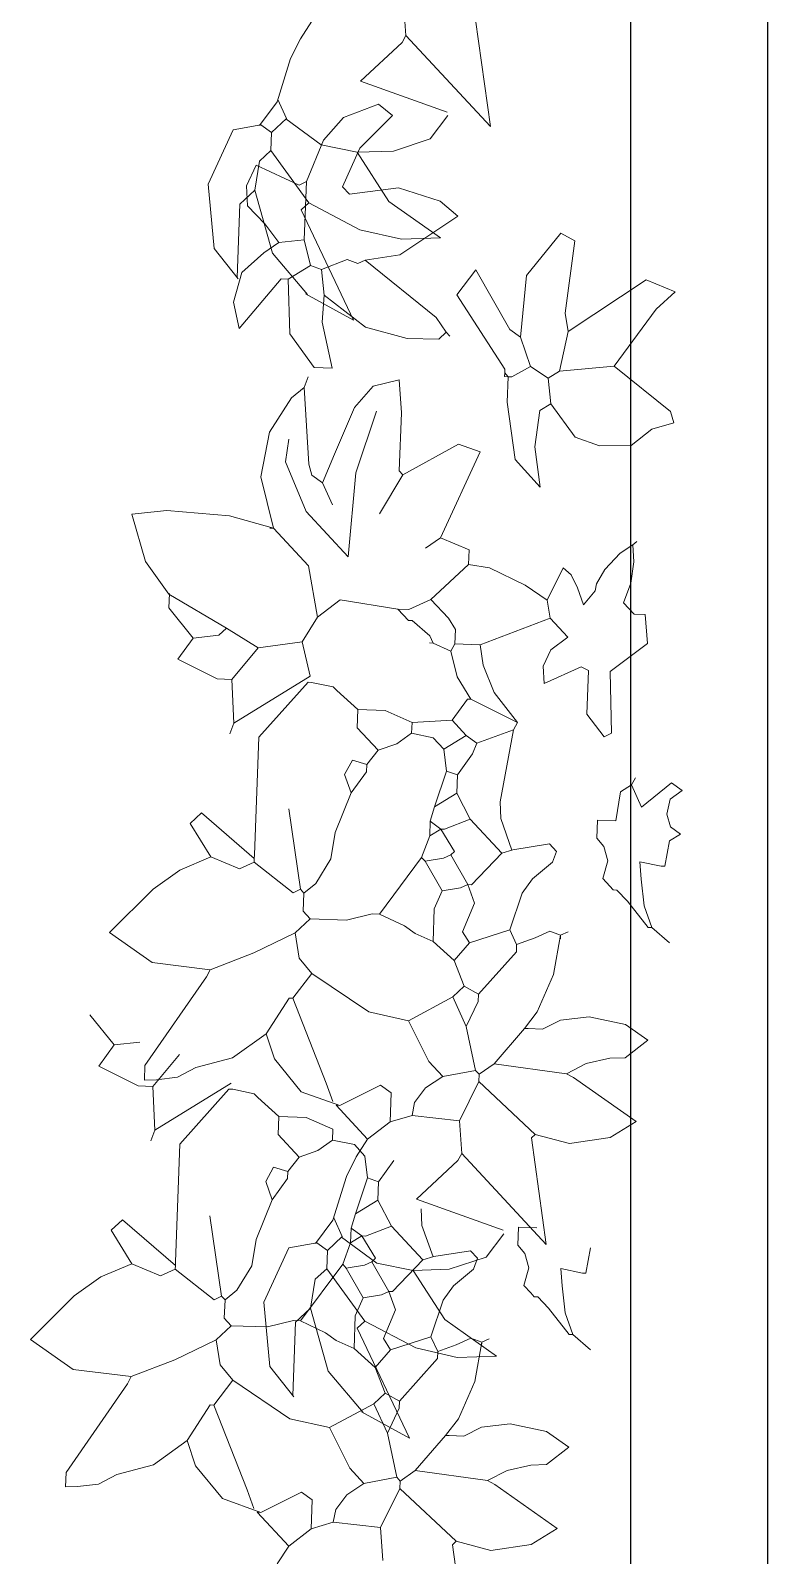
# Model space of a CAD drawing. Header units: millimetres. Extents: x 2667 to 2848, y -1 to 1765.
# Drawn here: x 2814.464 to 2815.001, y 1739.142 to 1740.254 of the extents above; entities that cross this region are included whole.
import ezdxf

# ---------------------------------------------------------------- set-up
doc = ezdxf.new("R2010")
doc.units = ezdxf.units.MM
doc.layers.add('PROIEZIONI', color=145, linetype='Continuous')
doc.layers.add('VERDE_giardino', color=74, linetype='Continuous', lineweight=9)

msp = doc.modelspace()

# ---------------------------------------------------------------- linework, layer by layer
at = {"layer": 'PROIEZIONI'}
for p, q in [((2814.9014, 1754.3571), (2814.9014, 1736.621)), ((2815.0014, 1754.3571), (2815.0014, 1736.621)), ((2814.9014, 1744.9036), (2814.9014, 1727.1674)), ((2815.0014, 1744.9036), (2815.0014, 1727.1674))]:
    msp.add_line(p, q, dxfattribs=at)
at = {"layer": 'VERDE_giardino'}
for p, q in [((2814.7357, 1740.2743), (2814.7375, 1740.2504)), ((2814.7992, 1740.1841), (2814.7883, 1740.2618)), ((2814.6689, 1740.2609), (2814.6605, 1740.2479)), ((2814.7347, 1740.2452), (2814.7375, 1740.2504)), ((2814.7375, 1740.2504), (2814.7992, 1740.1841)), ((2814.6605, 1740.2479), (2814.6534, 1740.2337)), ((2814.7044, 1740.2171), (2814.7347, 1740.2452)), ((2814.6534, 1740.2337), (2814.6436, 1740.2019)), ((2814.7676, 1740.1944), (2814.7044, 1740.2171)), ((2814.6436, 1740.2019), (2814.6307, 1740.1848)), ((2814.6441, 1740.2036), (2814.6504, 1740.1899)), ((2814.7174, 1740.2002), (2814.692, 1740.1906)), ((2814.7277, 1740.1919), (2814.7174, 1740.2002)), ((2814.6115, 1740.1815), (2814.6316, 1740.1853)), ((2814.6316, 1740.1853), (2814.6394, 1740.1797)), ((2814.6504, 1740.1899), (2814.6394, 1740.1797)), ((2814.6756, 1740.1705), (2814.6498, 1740.1895)), ((2814.692, 1740.1906), (2814.6773, 1740.1741)), ((2814.7039, 1740.1683), (2814.7277, 1740.1919)), ((2814.7553, 1740.1749), (2814.7681, 1740.1919)), ((2814.6115, 1740.1815), (2814.5931, 1740.1419)), ((2814.6389, 1740.1664), (2814.6394, 1740.1797)), ((2814.6773, 1740.1741), (2814.6649, 1740.1438)), ((2814.7285, 1740.1661), (2814.7553, 1740.1749)), ((2814.6307, 1740.1588), (2814.6389, 1740.1664)), ((2814.6389, 1740.1664), (2814.6667, 1740.1282)), ((2814.7019, 1740.1652), (2814.6756, 1740.1705)), ((2814.6913, 1740.1401), (2814.7039, 1740.1683)), ((2814.7019, 1740.1652), (2814.7285, 1740.1661)), ((2814.7251, 1740.1293), (2814.7019, 1740.1652)), ((2814.6282, 1740.1557), (2814.6212, 1740.1408)), ((2814.6272, 1740.1376), (2814.6307, 1740.1588)), ((2814.6282, 1740.1557), (2814.6595, 1740.1413)), ((2814.5931, 1740.1419), (2814.5975, 1740.0951)), ((2814.6212, 1740.1408), (2814.622, 1740.1262)), ((2814.6595, 1740.1413), (2814.6649, 1740.1438)), ((2814.6633, 1740.1014), (2814.6649, 1740.1438)), ((2814.6913, 1740.1401), (2814.6964, 1740.1346)), ((2814.7322, 1740.1392), (2814.6964, 1740.1346)), ((2814.7626, 1740.1296), (2814.7322, 1740.1392)), ((2814.6163, 1740.1274), (2814.6272, 1740.1376)), ((2814.6402, 1740.0916), (2814.6272, 1740.1376)), ((2814.6667, 1740.1282), (2814.6612, 1740.1231)), ((2814.6667, 1740.1282), (2814.704, 1740.1087)), ((2814.7628, 1740.1027), (2814.7251, 1740.1293)), ((2814.7754, 1740.1185), (2814.7626, 1740.1296)), ((2814.6143, 1740.0739), (2814.6163, 1740.1274)), ((2814.622, 1740.1262), (2814.6346, 1740.113)), ((2814.6612, 1740.1231), (2814.6993, 1740.0428)), ((2814.733, 1740.0904), (2814.7754, 1740.1185)), ((2814.6346, 1740.113), (2814.6447, 1740.0994)), ((2814.704, 1740.1087), (2814.7343, 1740.1018)), ((2814.8255, 1740.0754), (2814.8505, 1740.1063)), ((2814.8505, 1740.1063), (2814.8609, 1740.1006)), ((2814.5975, 1740.0951), (2814.6151, 1740.073)), ((2814.6447, 1740.0994), (2814.6338, 1740.0918)), ((2814.6447, 1740.0994), (2814.6633, 1740.1014)), ((2814.6633, 1740.1014), (2814.668, 1740.0826)), ((2814.7343, 1740.1018), (2814.7628, 1740.1027)), ((2814.8609, 1740.1006), (2814.8537, 1740.0478)), ((2814.6338, 1740.0918), (2814.6177, 1740.0776)), ((2814.6656, 1740.0615), (2814.6402, 1740.0916)), ((2814.6758, 1740.0797), (2814.6947, 1740.0869)), ((2814.6947, 1740.0869), (2814.7025, 1740.084)), ((2814.7025, 1740.084), (2814.7079, 1740.0865)), ((2814.7079, 1740.0865), (2814.733, 1740.0904)), ((2814.7079, 1740.0865), (2814.7595, 1740.0448)), ((2814.6177, 1740.0776), (2814.6118, 1740.0559)), ((2814.6159, 1740.0367), (2814.6464, 1740.0728)), ((2814.6464, 1740.0728), (2814.6517, 1740.0726)), ((2814.6517, 1740.0726), (2814.668, 1740.0826)), ((2814.6517, 1740.0726), (2814.6529, 1740.0327)), ((2814.668, 1740.0826), (2814.6758, 1740.0797)), ((2814.6758, 1740.0797), (2814.6778, 1740.061)), ((2814.7746, 1740.0613), (2814.7885, 1740.0794)), ((2814.7885, 1740.0794), (2814.8134, 1740.036)), ((2814.8212, 1740.0304), (2814.8255, 1740.0754)), ((2814.8558, 1740.0344), (2814.9129, 1740.0722)), ((2814.9129, 1740.0722), (2814.9339, 1740.0634)), ((2814.6643, 1740.062), (2814.6993, 1740.0428)), ((2814.6778, 1740.061), (2814.6763, 1740.0413)), ((2814.6778, 1740.061), (2814.7081, 1740.0377)), ((2814.7746, 1740.0613), (2814.8097, 1740.0069)), ((2814.9201, 1740.0507), (2814.9339, 1740.0634)), ((2814.6118, 1740.0559), (2814.6159, 1740.0367)), ((2814.8894, 1740.0093), (2814.9201, 1740.0507)), ((2814.6763, 1740.0413), (2814.6838, 1740.0077)), ((2814.7595, 1740.0448), (2814.767, 1740.0339)), ((2814.8537, 1740.0478), (2814.8558, 1740.0344)), ((2814.6529, 1740.0327), (2814.6706, 1740.0082)), ((2814.7081, 1740.0377), (2814.7385, 1740.0293)), ((2814.7385, 1740.0293), (2814.7615, 1740.0288)), ((2814.7615, 1740.0288), (2814.767, 1740.0339)), ((2814.767, 1740.0339), (2814.7696, 1740.0311)), ((2814.8134, 1740.036), (2814.8212, 1740.0304)), ((2814.8212, 1740.0304), (2814.8284, 1740.0089)), ((2814.8495, 1740.0055), (2814.8558, 1740.0344)), ((2814.6706, 1740.0082), (2814.6838, 1740.0077)), ((2814.8096, 1740.0043), (2814.8097, 1740.0069)), ((2814.8148, 1740.0014), (2814.8284, 1740.0089)), ((2814.8284, 1740.0089), (2814.8413, 1740.0005)), ((2814.8413, 1740.0005), (2814.8495, 1740.0055)), ((2814.8495, 1740.0055), (2814.8894, 1740.0093)), ((2814.8894, 1740.0093), (2814.9307, 1739.976)), ((2814.6633, 1739.9937), (2814.6662, 1740.0015)), ((2814.6999, 1739.9791), (2814.7137, 1739.9945)), ((2814.7325, 1739.9991), (2814.7137, 1739.9945)), ((2814.7343, 1739.9752), (2814.7325, 1739.9991)), ((2814.8095, 1740.0016), (2814.8096, 1740.0043)), ((2814.8095, 1740.0016), (2814.8122, 1740.0015)), ((2814.8096, 1740.0043), (2814.8122, 1740.0015)), ((2814.8122, 1740.0015), (2814.8115, 1739.983)), ((2814.8122, 1740.0015), (2814.8148, 1740.0014)), ((2814.8413, 1740.0005), (2814.8433, 1739.9818)), ((2814.6379, 1739.961), (2814.6541, 1739.986)), ((2814.6541, 1739.986), (2814.6633, 1739.9937)), ((2814.6633, 1739.9937), (2814.6666, 1739.9378)), ((2814.6854, 1739.9451), (2814.6999, 1739.9791)), ((2814.7161, 1739.9763), (2814.7009, 1739.9315)), ((2814.7327, 1739.9328), (2814.7343, 1739.9752)), ((2814.8172, 1739.941), (2814.8115, 1739.983)), ((2814.8315, 1739.9504), (2814.8352, 1739.9768)), ((2814.8352, 1739.9768), (2814.8433, 1739.9818)), ((2814.8433, 1739.9818), (2814.861, 1739.9573)), ((2814.9307, 1739.976), (2814.933, 1739.9679)), ((2814.6317, 1739.9285), (2814.6379, 1739.961)), ((2814.9018, 1739.9514), (2814.9169, 1739.9632)), ((2814.9169, 1739.9632), (2814.933, 1739.9679)), ((2814.6497, 1739.9393), (2814.652, 1739.956)), ((2814.7353, 1739.93), (2814.7759, 1739.9524)), ((2814.7916, 1739.9466), (2814.7759, 1739.9524)), ((2814.8315, 1739.9504), (2814.8356, 1739.9209)), ((2814.861, 1739.9573), (2814.8788, 1739.951)), ((2814.8788, 1739.951), (2814.9018, 1739.9514)), ((2814.6648, 1739.9031), (2814.6497, 1739.9393)), ((2814.6767, 1739.9242), (2814.6854, 1739.9451)), ((2814.7628, 1739.8839), (2814.7916, 1739.9466)), ((2814.8356, 1739.9209), (2814.8172, 1739.941)), ((2814.6317, 1739.9285), (2814.641, 1739.891)), ((2814.6666, 1739.9378), (2814.6689, 1739.9298)), ((2814.6689, 1739.9298), (2814.6767, 1739.9242)), ((2814.7009, 1739.9315), (2814.6953, 1739.8702)), ((2814.7353, 1739.93), (2814.7183, 1739.9015)), ((2814.7353, 1739.93), (2814.7327, 1739.9328)), ((2814.6767, 1739.9242), (2814.684, 1739.908)), ((2814.5374, 1739.9013), (2814.563, 1739.904)), ((2814.5476, 1739.8668), (2814.5374, 1739.9013)), ((2814.563, 1739.904), (2814.6088, 1739.8999)), ((2814.6088, 1739.8999), (2814.641, 1739.891)), ((2814.6953, 1739.8702), (2814.6648, 1739.9031)), ((2814.641, 1739.891), (2814.6383, 1739.8911)), ((2814.641, 1739.891), (2814.6665, 1739.8635)), ((2814.7628, 1739.8839), (2814.7519, 1739.8764)), ((2814.7628, 1739.8839), (2814.7837, 1739.8752)), ((2814.7837, 1739.8752), (2814.7833, 1739.8646)), ((2814.8938, 1739.8727), (2814.8827, 1739.8609)), ((2814.9032, 1739.8788), (2814.8938, 1739.8727)), ((2814.9032, 1739.8788), (2814.906, 1739.8814)), ((2814.9038, 1739.8665), (2814.9032, 1739.8788)), ((2814.5646, 1739.843), (2814.5476, 1739.8668)), ((2814.6665, 1739.8635), (2814.6731, 1739.8261)), ((2814.7558, 1739.8391), (2814.7833, 1739.8646)), ((2814.7984, 1739.862), (2814.7833, 1739.8646)), ((2814.8245, 1739.8494), (2814.7984, 1739.862)), ((2814.8407, 1739.8386), (2814.8522, 1739.8621)), ((2814.858, 1739.8569), (2814.8522, 1739.8621)), ((2814.8827, 1739.8609), (2814.8767, 1739.8504)), ((2814.9017, 1739.851), (2814.9038, 1739.8665)), ((2814.8628, 1739.8475), (2814.858, 1739.8569)), ((2814.8767, 1739.8504), (2814.8755, 1739.8453)), ((2814.8964, 1739.8366), (2814.9017, 1739.851)), ((2814.5645, 1739.8328), (2814.5649, 1739.8434)), ((2814.6065, 1739.818), (2814.5646, 1739.843)), ((2814.6731, 1739.8261), (2814.6895, 1739.8388)), ((2814.7317, 1739.832), (2814.6895, 1739.8388)), ((2814.7396, 1739.8317), (2814.7558, 1739.8391)), ((2814.7558, 1739.8391), (2814.7686, 1739.8253)), ((2814.8407, 1739.8386), (2814.8245, 1739.8494)), ((2814.8407, 1739.8386), (2814.8429, 1739.8253)), ((2814.8671, 1739.835), (2814.8628, 1739.8475)), ((2814.8755, 1739.8453), (2814.8671, 1739.835)), ((2814.5823, 1739.8109), (2814.5645, 1739.8328)), ((2814.7317, 1739.832), (2814.7394, 1739.8237)), ((2814.7317, 1739.832), (2814.7396, 1739.8317)), ((2814.9041, 1739.8284), (2814.8964, 1739.8366)), ((2814.912, 1739.8281), (2814.9041, 1739.8284)), ((2814.912, 1739.8281), (2814.9139, 1739.8068)), ((2814.601, 1739.8129), (2814.6065, 1739.818)), ((2814.6065, 1739.818), (2814.6298, 1739.8038)), ((2814.6731, 1739.8261), (2814.6618, 1739.808)), ((2814.7394, 1739.8237), (2814.742, 1739.8236)), ((2814.742, 1739.8236), (2814.7549, 1739.8126)), ((2814.7686, 1739.8253), (2814.7736, 1739.8172)), ((2814.7736, 1739.8172), (2814.7732, 1739.8066)), ((2814.7918, 1739.8059), (2814.8429, 1739.8253)), ((2814.8429, 1739.8253), (2814.8557, 1739.8115)), ((2814.5823, 1739.8109), (2814.5711, 1739.7954)), ((2814.5823, 1739.8109), (2814.601, 1739.8129)), ((2814.6298, 1739.8038), (2814.6618, 1739.808)), ((2814.6618, 1739.808), (2814.6677, 1739.7831)), ((2814.7547, 1739.8073), (2814.7573, 1739.8072)), ((2814.7549, 1739.8126), (2814.7573, 1739.8072)), ((2814.7573, 1739.8072), (2814.7704, 1739.8014)), ((2814.7704, 1739.8014), (2814.7732, 1739.8066)), ((2814.7732, 1739.8066), (2814.7918, 1739.8059)), ((2814.7938, 1739.791), (2814.7918, 1739.8059)), ((2814.8557, 1739.8115), (2814.8433, 1739.8024)), ((2814.9139, 1739.8068), (2814.8866, 1739.7865)), ((2814.5711, 1739.7954), (2814.5998, 1739.7811)), ((2814.6104, 1739.7807), (2814.6298, 1739.8038)), ((2814.7704, 1739.8014), (2814.775, 1739.7826)), ((2814.8433, 1739.8024), (2814.8377, 1739.7904)), ((2814.6119, 1739.7488), (2814.6677, 1739.7831)), ((2814.8018, 1739.7712), (2814.7938, 1739.791)), ((2814.8377, 1739.7904), (2814.8385, 1739.7777)), ((2814.8385, 1739.7777), (2814.8655, 1739.79)), ((2814.8655, 1739.79), (2814.8707, 1739.7871)), ((2814.8707, 1739.7871), (2814.8695, 1739.7553)), ((2814.8866, 1739.7865), (2814.8876, 1739.7414)), ((2814.5998, 1739.7811), (2814.6104, 1739.7807)), ((2814.6104, 1739.7807), (2814.6119, 1739.7488)), ((2814.6661, 1739.7786), (2814.6301, 1739.7385)), ((2814.6687, 1739.7785), (2814.6661, 1739.7786)), ((2814.6687, 1739.7785), (2814.6845, 1739.7753)), ((2814.6845, 1739.7753), (2814.6871, 1739.7726)), ((2814.6871, 1739.7726), (2814.7025, 1739.7587)), ((2814.775, 1739.7826), (2814.785, 1739.7663)), ((2814.7712, 1739.7509), (2814.7824, 1739.7664)), ((2814.7824, 1739.7664), (2814.785, 1739.7663)), ((2814.785, 1739.7663), (2814.8189, 1739.7492)), ((2814.8189, 1739.7492), (2814.8018, 1739.7712)), ((2814.7025, 1739.7587), (2814.702, 1739.7455)), ((2814.7025, 1739.7587), (2814.7224, 1739.7581)), ((2814.7224, 1739.7581), (2814.742, 1739.7493)), ((2814.742, 1739.7493), (2814.7712, 1739.7509)), ((2814.7712, 1739.7509), (2814.7814, 1739.7399)), ((2814.8695, 1739.7553), (2814.8822, 1739.7389)), ((2814.6119, 1739.7488), (2814.609, 1739.7409)), ((2814.6301, 1739.7385), (2814.627, 1739.6527)), ((2814.702, 1739.7455), (2814.7173, 1739.729)), ((2814.7308, 1739.7338), (2814.7417, 1739.7414)), ((2814.7417, 1739.7414), (2814.742, 1739.7493)), ((2814.7417, 1739.7414), (2814.7575, 1739.7382)), ((2814.7651, 1739.7299), (2814.7814, 1739.7399)), ((2814.7814, 1739.7399), (2814.7892, 1739.7343)), ((2814.7892, 1739.7343), (2814.8161, 1739.744)), ((2814.8161, 1739.744), (2814.8062, 1739.6913)), ((2814.8161, 1739.744), (2814.8189, 1739.7492)), ((2814.8822, 1739.7389), (2814.8876, 1739.7414)), ((2814.709, 1739.7187), (2814.7173, 1739.729)), ((2814.7173, 1739.729), (2814.7308, 1739.7338)), ((2814.7575, 1739.7382), (2814.7651, 1739.7299)), ((2814.7651, 1739.7299), (2814.7672, 1739.7139)), ((2814.7862, 1739.7265), (2814.7892, 1739.7343)), ((2814.6928, 1739.7113), (2814.6985, 1739.7217)), ((2814.6985, 1739.7217), (2814.709, 1739.7187)), ((2814.7088, 1739.7134), (2814.709, 1739.7187)), ((2814.7751, 1739.711), (2814.7862, 1739.7265)), ((2814.6976, 1739.6979), (2814.6928, 1739.7113)), ((2814.6976, 1739.6979), (2814.7088, 1739.7134)), ((2814.7583, 1739.6877), (2814.7672, 1739.7139)), ((2814.7672, 1739.7139), (2814.7751, 1739.711)), ((2814.7746, 1739.6977), (2814.7751, 1739.711)), ((2814.905, 1739.7089), (2814.9022, 1739.7037)), ((2814.9095, 1739.6875), (2814.9314, 1739.7053)), ((2814.9314, 1739.7053), (2814.9392, 1739.6997)), ((2814.686, 1739.6691), (2814.6976, 1739.6979)), ((2814.7583, 1739.6877), (2814.7746, 1739.6977)), ((2814.7746, 1739.6977), (2814.7845, 1739.6788)), ((2814.8906, 1739.6776), (2814.894, 1739.6987)), ((2814.894, 1739.6987), (2814.9022, 1739.7037)), ((2814.9022, 1739.7037), (2814.9095, 1739.6875)), ((2814.9303, 1739.6933), (2814.9392, 1739.6997)), ((2814.58, 1739.6756), (2814.5883, 1739.6833)), ((2814.5883, 1739.6833), (2814.6269, 1739.65)), ((2814.6606, 1739.6276), (2814.6521, 1739.6863)), ((2814.7552, 1739.6772), (2814.7583, 1739.6877)), ((2814.8062, 1739.6913), (2814.8068, 1739.6792)), ((2814.928, 1739.6825), (2814.9303, 1739.6933)), ((2814.5951, 1739.6512), (2814.58, 1739.6756)), ((2814.7549, 1739.6666), (2814.7552, 1739.6772)), ((2814.7552, 1739.6772), (2814.763, 1739.6716)), ((2814.7657, 1739.6715), (2814.7845, 1739.6788)), ((2814.7845, 1739.6788), (2814.8075, 1739.6541)), ((2814.8068, 1739.6792), (2814.8149, 1739.6562)), ((2814.8769, 1739.6648), (2814.8773, 1739.6781)), ((2814.8773, 1739.6781), (2814.8906, 1739.6776)), ((2814.9305, 1739.6733), (2814.928, 1739.6825)), ((2814.938, 1739.6679), (2814.9305, 1739.6733)), ((2814.686, 1739.6691), (2814.6827, 1739.6498)), ((2814.749, 1739.6509), (2814.7549, 1739.6666)), ((2814.7549, 1739.6666), (2814.763, 1739.6716)), ((2814.763, 1739.6716), (2814.773, 1739.6553)), ((2814.763, 1739.6716), (2814.7657, 1739.6715)), ((2814.8155, 1739.6564), (2814.8422, 1739.6608)), ((2814.8422, 1739.6608), (2814.8473, 1739.6553)), ((2814.882, 1739.6588), (2814.8769, 1739.6648)), ((2814.9265, 1739.6444), (2814.9299, 1739.6629)), ((2814.9299, 1739.6629), (2814.938, 1739.6679)), ((2814.5726, 1739.6417), (2814.5951, 1739.6512)), ((2814.5951, 1739.6512), (2814.616, 1739.6425)), ((2814.6268, 1739.6474), (2814.6269, 1739.65)), ((2814.6269, 1739.65), (2814.627, 1739.6527)), ((2814.6827, 1739.6498), (2814.6718, 1739.6319)), ((2814.7183, 1739.6095), (2814.749, 1739.6509)), ((2814.749, 1739.6509), (2814.7515, 1739.6481)), ((2814.7515, 1739.6481), (2814.7649, 1739.6503)), ((2814.7649, 1739.6503), (2814.7703, 1739.6528)), ((2814.773, 1739.6553), (2814.7703, 1739.6528)), ((2814.7703, 1739.6528), (2814.7828, 1739.6311)), ((2814.7854, 1739.631), (2814.8075, 1739.6541)), ((2814.8075, 1739.6541), (2814.8155, 1739.6564)), ((2814.8473, 1739.6553), (2814.8444, 1739.6474)), ((2814.8849, 1739.6483), (2814.882, 1739.6588)), ((2814.553, 1739.6277), (2814.5726, 1739.6417)), ((2814.616, 1739.6425), (2814.6268, 1739.6474)), ((2814.6268, 1739.6474), (2814.6552, 1739.6251)), ((2814.7515, 1739.6481), (2814.764, 1739.6265)), ((2814.8444, 1739.6474), (2814.8298, 1739.6353)), ((2814.8811, 1739.6355), (2814.8849, 1739.6483)), ((2814.9081, 1739.6477), (2814.9239, 1739.6445)), ((2814.9092, 1739.6351), (2814.9081, 1739.6477)), ((2814.9239, 1739.6445), (2814.9265, 1739.6444)), ((2814.5212, 1739.596), (2814.553, 1739.6277)), ((2814.6552, 1739.6251), (2814.6606, 1739.6276)), ((2814.6606, 1739.6276), (2814.6631, 1739.6248)), ((2814.6718, 1739.6319), (2814.6631, 1739.6248)), ((2814.764, 1739.6265), (2814.7774, 1739.6286)), ((2814.7774, 1739.6286), (2814.7828, 1739.6311)), ((2814.7828, 1739.6311), (2814.7876, 1739.6176)), ((2814.7828, 1739.6311), (2814.7854, 1739.631)), ((2814.8298, 1739.6353), (2814.8223, 1739.6247)), ((2814.8862, 1739.63), (2814.8811, 1739.6355)), ((2814.8862, 1739.63), (2814.8888, 1739.6272)), ((2814.8888, 1739.6272), (2814.8914, 1739.6271)), ((2814.9113, 1739.6156), (2814.9092, 1739.6351)), ((2814.6631, 1739.6248), (2814.6626, 1739.6116)), ((2814.7582, 1739.6134), (2814.764, 1739.6265)), ((2814.7876, 1739.6176), (2814.7788, 1739.5967)), ((2814.8223, 1739.6247), (2814.8134, 1739.5981)), ((2814.8914, 1739.6271), (2814.8991, 1739.6189)), ((2814.8991, 1739.6189), (2814.9143, 1739.5998)), ((2814.6567, 1739.5959), (2814.6677, 1739.6061)), ((2814.6626, 1739.6116), (2814.6677, 1739.6061)), ((2814.6677, 1739.6061), (2814.6942, 1739.6051)), ((2814.6942, 1739.6051), (2814.713, 1739.6097)), ((2814.713, 1739.6097), (2814.7183, 1739.6095)), ((2814.7183, 1739.6095), (2814.7365, 1739.6009)), ((2814.7574, 1739.5896), (2814.7582, 1739.6134)), ((2814.917, 1739.5997), (2814.9113, 1739.6156)), ((2814.5523, 1739.5742), (2814.5212, 1739.596)), ((2814.6567, 1739.5959), (2814.6266, 1739.5812)), ((2814.6597, 1739.5775), (2814.6567, 1739.5959)), ((2814.7365, 1739.6009), (2814.7443, 1739.5953)), ((2814.7443, 1739.5953), (2814.7574, 1739.5896)), ((2814.7788, 1739.5967), (2814.7839, 1739.5886)), ((2814.7839, 1739.5886), (2814.8134, 1739.5981)), ((2814.8134, 1739.5981), (2814.8183, 1739.5873)), ((2814.8318, 1739.5922), (2814.8426, 1739.5971)), ((2814.8426, 1739.5971), (2814.8504, 1739.5941)), ((2814.8453, 1739.5654), (2814.8504, 1739.5941)), ((2814.8503, 1739.5915), (2814.8504, 1739.5941)), ((2814.8504, 1739.5941), (2814.8558, 1739.5966)), ((2814.9143, 1739.5998), (2814.917, 1739.5997)), ((2814.917, 1739.5997), (2814.9298, 1739.5886)), ((2814.7574, 1739.5896), (2814.7728, 1739.5757)), ((2814.7728, 1739.5757), (2814.7839, 1739.5886)), ((2814.8181, 1739.582), (2814.8183, 1739.5873)), ((2814.8183, 1739.5873), (2814.8318, 1739.5922)), ((2814.5947, 1739.5689), (2814.5523, 1739.5742)), ((2814.6266, 1739.5812), (2814.5947, 1739.5689)), ((2814.6689, 1739.5662), (2814.6597, 1739.5775)), ((2814.7728, 1739.5757), (2814.7801, 1739.5569)), ((2814.7905, 1739.5512), (2814.8181, 1739.582)), ((2814.5471, 1739.499), (2814.5919, 1739.5637)), ((2814.5919, 1739.5637), (2814.5947, 1739.5689)), ((2814.655, 1739.5482), (2814.6689, 1739.5662)), ((2814.6689, 1739.5662), (2814.7104, 1739.5382)), ((2814.8334, 1739.5382), (2814.8453, 1739.5654)), ((2814.7718, 1739.5492), (2814.7801, 1739.5569)), ((2814.7801, 1739.5569), (2814.7905, 1739.5512)), ((2814.7903, 1739.5459), (2814.7905, 1739.5512)), ((2814.6355, 1739.5223), (2814.6524, 1739.5483)), ((2814.6524, 1739.5483), (2814.655, 1739.5482)), ((2814.655, 1739.5482), (2814.6793, 1739.4862)), ((2814.7393, 1739.5318), (2814.7718, 1739.5492)), ((2814.7718, 1739.5492), (2814.7816, 1739.5276)), ((2814.7816, 1739.5276), (2814.7903, 1739.5459)), ((2814.5247, 1739.5141), (2814.5069, 1739.536)), ((2814.7104, 1739.5382), (2814.7393, 1739.5318)), ((2814.7393, 1739.5318), (2814.7542, 1739.5021)), ((2814.7816, 1739.5276), (2814.7884, 1739.4955)), ((2814.824, 1739.5261), (2814.8334, 1739.5382)), ((2814.8503, 1739.5321), (2814.8373, 1739.5256)), ((2814.8713, 1739.5345), (2814.8503, 1739.5321)), ((2814.8977, 1739.529), (2814.8713, 1739.5345)), ((2814.914, 1739.5175), (2814.8977, 1739.529)), ((2814.5247, 1739.5141), (2814.5434, 1739.5161)), ((2814.611, 1739.5047), (2814.6355, 1739.5223)), ((2814.6416, 1739.5039), (2814.6355, 1739.5223)), ((2814.8019, 1739.5004), (2814.824, 1739.5261)), ((2814.824, 1739.5261), (2814.8267, 1739.526)), ((2814.8373, 1739.5256), (2814.8267, 1739.526)), ((2814.914, 1739.5175), (2814.8976, 1739.5048)), ((2814.5247, 1739.5141), (2814.5135, 1739.4986)), ((2814.5528, 1739.4839), (2814.5722, 1739.5071)), ((2814.5135, 1739.4986), (2814.5422, 1739.4843)), ((2814.5467, 1739.4884), (2814.5471, 1739.499)), ((2814.5842, 1739.4977), (2814.5709, 1739.4906)), ((2814.5842, 1739.4977), (2814.611, 1739.5047)), ((2814.6612, 1739.48), (2814.6416, 1739.5039)), ((2814.7542, 1739.5021), (2814.7644, 1739.4911)), ((2814.7644, 1739.4911), (2814.7884, 1739.4955)), ((2814.7884, 1739.4955), (2814.791, 1739.4928)), ((2814.791, 1739.4928), (2814.8019, 1739.5004)), ((2814.8019, 1739.5004), (2814.8547, 1739.4931)), ((2814.8547, 1739.4931), (2814.8691, 1739.5006)), ((2814.8691, 1739.5006), (2814.8863, 1739.5045)), ((2814.8863, 1739.5045), (2814.8976, 1739.5048)), ((2814.5422, 1739.4843), (2814.5528, 1739.4839)), ((2814.5556, 1739.4887), (2814.5467, 1739.4884)), ((2814.5528, 1739.4839), (2814.5543, 1739.452)), ((2814.5543, 1739.452), (2814.61, 1739.4863)), ((2814.5709, 1739.4906), (2814.5556, 1739.4887)), ((2814.6793, 1739.4862), (2814.6841, 1739.4728)), ((2814.6893, 1739.47), (2814.719, 1739.4848)), ((2814.719, 1739.4848), (2814.7268, 1739.4792)), ((2814.7519, 1739.4828), (2814.7439, 1739.4721)), ((2814.7644, 1739.4911), (2814.7519, 1739.4828)), ((2814.7765, 1739.4588), (2814.7908, 1739.4875)), ((2814.7908, 1739.4875), (2814.791, 1739.4928)), ((2814.7908, 1739.4875), (2814.8318, 1739.4488)), ((2814.8547, 1739.4931), (2814.8599, 1739.4903)), ((2814.8599, 1739.4903), (2814.9056, 1739.4583)), ((2814.6084, 1739.4819), (2814.5725, 1739.4418)), ((2814.6111, 1739.4818), (2814.6084, 1739.4819)), ((2814.6111, 1739.4818), (2814.6269, 1739.4785)), ((2814.6269, 1739.4785), (2814.6295, 1739.4758)), ((2814.6295, 1739.4758), (2814.6449, 1739.462)), ((2814.6893, 1739.47), (2814.6612, 1739.48)), ((2814.7268, 1739.4792), (2814.726, 1739.458)), ((2814.7439, 1739.4721), (2814.7421, 1739.4627)), ((2814.6449, 1739.462), (2814.6444, 1739.4487)), ((2814.6449, 1739.462), (2814.6648, 1739.4613)), ((2814.6648, 1739.4613), (2814.6843, 1739.4526)), ((2814.6867, 1739.4701), (2814.7096, 1739.4453)), ((2814.6867, 1739.4701), (2814.6893, 1739.47)), ((2814.726, 1739.458), (2814.7421, 1739.4627)), ((2814.7421, 1739.4627), (2814.7765, 1739.4588)), ((2814.5543, 1739.452), (2814.5513, 1739.4441)), ((2814.684, 1739.4446), (2814.6843, 1739.4526)), ((2814.7096, 1739.4453), (2814.726, 1739.458)), ((2814.7765, 1739.4588), (2814.7783, 1739.4349)), ((2814.9056, 1739.4583), (2814.8866, 1739.4465)), ((2814.5725, 1739.4418), (2814.5694, 1739.3559)), ((2814.6444, 1739.4487), (2814.6597, 1739.4322)), ((2814.6732, 1739.437), (2814.684, 1739.4446)), ((2814.684, 1739.4446), (2814.6999, 1739.4414)), ((2814.6999, 1739.4414), (2814.7075, 1739.4331)), ((2814.7096, 1739.4453), (2814.7012, 1739.4324)), ((2814.8291, 1739.4463), (2814.8318, 1739.4488)), ((2814.8399, 1739.3686), (2814.8291, 1739.4463)), ((2814.857, 1739.4421), (2814.8318, 1739.4488)), ((2814.8866, 1739.4465), (2814.857, 1739.4421)), ((2814.6514, 1739.4219), (2814.6597, 1739.4322)), ((2814.6597, 1739.4322), (2814.6732, 1739.437)), ((2814.7012, 1739.4324), (2814.6942, 1739.4182)), ((2814.7075, 1739.4331), (2814.7096, 1739.4171)), ((2814.7174, 1739.4142), (2814.7286, 1739.4297)), ((2814.7452, 1739.4016), (2814.7754, 1739.4297)), ((2814.7754, 1739.4297), (2814.7783, 1739.4349)), ((2814.7783, 1739.4349), (2814.8399, 1739.3686)), ((2814.6352, 1739.4145), (2814.6409, 1739.425)), ((2814.64, 1739.4011), (2814.6512, 1739.4166)), ((2814.6409, 1739.425), (2814.6514, 1739.4219)), ((2814.6512, 1739.4166), (2814.6514, 1739.4219)), ((2814.6942, 1739.4182), (2814.6843, 1739.3863)), ((2814.7007, 1739.3909), (2814.7096, 1739.4171)), ((2814.7096, 1739.4171), (2814.7174, 1739.4142)), ((2814.64, 1739.4011), (2814.6352, 1739.4145)), ((2814.717, 1739.401), (2814.7174, 1739.4142)), ((2814.6283, 1739.3723), (2814.64, 1739.4011)), ((2814.7007, 1739.3909), (2814.717, 1739.401)), ((2814.717, 1739.401), (2814.7269, 1739.382)), ((2814.8084, 1739.3789), (2814.7452, 1739.4016)), ((2814.7486, 1739.3945), (2814.7491, 1739.3824)), ((2814.5224, 1739.3789), (2814.5307, 1739.3865)), ((2814.5307, 1739.3865), (2814.5693, 1739.3533)), ((2814.6029, 1739.3308), (2814.5945, 1739.3895)), ((2814.6843, 1739.3863), (2814.6715, 1739.3693)), ((2814.6849, 1739.3881), (2814.6911, 1739.3744)), ((2814.6976, 1739.3804), (2814.7007, 1739.3909)), ((2814.5375, 1739.3544), (2814.5224, 1739.3789)), ((2814.6283, 1739.3723), (2814.6251, 1739.3531)), ((2814.6911, 1739.3744), (2814.6802, 1739.3641)), ((2814.7164, 1739.355), (2814.6905, 1739.3739)), ((2814.6972, 1739.3698), (2814.6976, 1739.3804)), ((2814.6972, 1739.3698), (2814.7054, 1739.3748)), ((2814.6976, 1739.3804), (2814.7054, 1739.3748)), ((2814.7054, 1739.3748), (2814.7154, 1739.3585)), ((2814.7054, 1739.3748), (2814.708, 1739.3747)), ((2814.708, 1739.3747), (2814.7269, 1739.382)), ((2814.7269, 1739.382), (2814.7499, 1739.3573)), ((2814.7491, 1739.3824), (2814.7573, 1739.3595)), ((2814.796, 1739.3594), (2814.8089, 1739.3764)), ((2814.8192, 1739.368), (2814.8197, 1739.3813)), ((2814.8197, 1739.3813), (2814.833, 1739.3808)), ((2814.6522, 1739.366), (2814.6339, 1739.3264)), ((2814.6522, 1739.366), (2814.6724, 1739.3697)), ((2814.6724, 1739.3697), (2814.6802, 1739.3641)), ((2814.6797, 1739.3509), (2814.6802, 1739.3641)), ((2814.6914, 1739.3541), (2814.6972, 1739.3698)), ((2814.7579, 1739.3597), (2814.7846, 1739.364)), ((2814.7846, 1739.364), (2814.7897, 1739.3585)), ((2814.8244, 1739.362), (2814.8192, 1739.368)), ((2814.8273, 1739.3515), (2814.8244, 1739.362)), ((2814.8689, 1739.3477), (2814.8723, 1739.3661)), ((2814.515, 1739.3449), (2814.5375, 1739.3544)), ((2814.5375, 1739.3544), (2814.5584, 1739.3457)), ((2814.5584, 1739.3457), (2814.5692, 1739.3506)), ((2814.5692, 1739.3506), (2814.5693, 1739.3533)), ((2814.5692, 1739.3506), (2814.5975, 1739.3283)), ((2814.5693, 1739.3533), (2814.5694, 1739.3559)), ((2814.6251, 1739.3531), (2814.6142, 1739.3352)), ((2814.6607, 1739.3128), (2814.6914, 1739.3541)), ((2814.6714, 1739.3432), (2814.6797, 1739.3509)), ((2814.6797, 1739.3509), (2814.7075, 1739.3127)), ((2814.6914, 1739.3541), (2814.6939, 1739.3514)), ((2814.6939, 1739.3514), (2814.7073, 1739.3535)), ((2814.6939, 1739.3514), (2814.7064, 1739.3297)), ((2814.7073, 1739.3535), (2814.7127, 1739.356)), ((2814.7154, 1739.3585), (2814.7127, 1739.356)), ((2814.7127, 1739.356), (2814.7251, 1739.3343)), ((2814.7427, 1739.3496), (2814.7164, 1739.355)), ((2814.7278, 1739.3342), (2814.7499, 1739.3573)), ((2814.7427, 1739.3496), (2814.7692, 1739.3506)), ((2814.7658, 1739.3138), (2814.7427, 1739.3496)), ((2814.7499, 1739.3573), (2814.7579, 1739.3597)), ((2814.7692, 1739.3506), (2814.796, 1739.3594)), ((2814.7868, 1739.3506), (2814.7722, 1739.3385)), ((2814.7897, 1739.3585), (2814.7868, 1739.3506)), ((2814.8235, 1739.3387), (2814.8273, 1739.3515)), ((2814.8505, 1739.351), (2814.8663, 1739.3477)), ((2814.8515, 1739.3384), (2814.8505, 1739.351)), ((2814.4954, 1739.331), (2814.515, 1739.3449)), ((2814.668, 1739.3221), (2814.6714, 1739.3432)), ((2814.7722, 1739.3385), (2814.7647, 1739.3279)), ((2814.8286, 1739.3332), (2814.8235, 1739.3387)), ((2814.8537, 1739.3188), (2814.8515, 1739.3384)), ((2814.8663, 1739.3477), (2814.8689, 1739.3477)), ((2814.4636, 1739.2992), (2814.4954, 1739.331)), ((2814.5975, 1739.3283), (2814.6029, 1739.3308)), ((2814.6029, 1739.3308), (2814.6055, 1739.3281)), ((2814.6055, 1739.3281), (2814.605, 1739.3148)), ((2814.6142, 1739.3352), (2814.6055, 1739.3281)), ((2814.7006, 1739.3166), (2814.7064, 1739.3297)), ((2814.7064, 1739.3297), (2814.7197, 1739.3319)), ((2814.7197, 1739.3319), (2814.7251, 1739.3343)), ((2814.7251, 1739.3343), (2814.73, 1739.3209)), ((2814.7251, 1739.3343), (2814.7278, 1739.3342)), ((2814.7647, 1739.3279), (2814.7558, 1739.3013)), ((2814.8286, 1739.3332), (2814.8312, 1739.3304)), ((2814.8312, 1739.3304), (2814.8338, 1739.3304)), ((2814.8338, 1739.3304), (2814.8415, 1739.3221)), ((2814.6339, 1739.3264), (2814.6383, 1739.2796)), ((2814.657, 1739.3119), (2814.668, 1739.3221)), ((2814.6809, 1739.2761), (2814.668, 1739.3221)), ((2814.6997, 1739.2928), (2814.7006, 1739.3166)), ((2814.73, 1739.3209), (2814.7212, 1739.3)), ((2814.8415, 1739.3221), (2814.8567, 1739.303)), ((2814.8593, 1739.3029), (2814.8537, 1739.3188)), ((2814.5991, 1739.2991), (2814.6101, 1739.3093)), ((2814.605, 1739.3148), (2814.6101, 1739.3093)), ((2814.6101, 1739.3093), (2814.6366, 1739.3084)), ((2814.6366, 1739.3084), (2814.6554, 1739.313)), ((2814.6551, 1739.2584), (2814.657, 1739.3119)), ((2814.6554, 1739.313), (2814.6607, 1739.3128)), ((2814.6607, 1739.3128), (2814.6789, 1739.3042)), ((2814.7075, 1739.3127), (2814.702, 1739.3076)), ((2814.702, 1739.3076), (2814.7401, 1739.2273)), ((2814.7075, 1739.3127), (2814.7447, 1739.2932)), ((2814.8036, 1739.2871), (2814.7658, 1739.3138)), ((2814.4947, 1739.2774), (2814.4636, 1739.2992)), ((2814.5991, 1739.2991), (2814.569, 1739.2844)), ((2814.602, 1739.2808), (2814.5991, 1739.2991)), ((2814.6789, 1739.3042), (2814.6867, 1739.2986)), ((2814.6867, 1739.2986), (2814.6997, 1739.2928)), ((2814.7212, 1739.3), (2814.7262, 1739.2918)), ((2814.7262, 1739.2918), (2814.7558, 1739.3013)), ((2814.7558, 1739.3013), (2814.7607, 1739.2906)), ((2814.7607, 1739.2906), (2814.7741, 1739.2954)), ((2814.7741, 1739.2954), (2814.7849, 1739.3003)), ((2814.7849, 1739.3003), (2814.7928, 1739.2974)), ((2814.7877, 1739.2686), (2814.7928, 1739.2974)), ((2814.7927, 1739.2947), (2814.7928, 1739.2974)), ((2814.7928, 1739.2974), (2814.7982, 1739.2998)), ((2814.8567, 1739.303), (2814.8593, 1739.3029)), ((2814.8593, 1739.3029), (2814.8722, 1739.2918)), ((2814.569, 1739.2844), (2814.5371, 1739.2722)), ((2814.6997, 1739.2928), (2814.7152, 1739.2789)), ((2814.7152, 1739.2789), (2814.7262, 1739.2918)), ((2814.7328, 1739.2544), (2814.7605, 1739.2853)), ((2814.7447, 1739.2932), (2814.775, 1739.2862)), ((2814.7605, 1739.2853), (2814.7607, 1739.2906)), ((2814.775, 1739.2862), (2814.8036, 1739.2871)), ((2814.5371, 1739.2722), (2814.4947, 1739.2774)), ((2814.5343, 1739.267), (2814.5371, 1739.2722)), ((2814.6113, 1739.2695), (2814.602, 1739.2808)), ((2814.6383, 1739.2796), (2814.6558, 1739.2575)), ((2814.7063, 1739.246), (2814.6809, 1739.2761)), ((2814.7152, 1739.2789), (2814.7224, 1739.2601)), ((2814.4895, 1739.2023), (2814.5343, 1739.267)), ((2814.5974, 1739.2514), (2814.6113, 1739.2695)), ((2814.6113, 1739.2695), (2814.6528, 1739.2414)), ((2814.7758, 1739.2414), (2814.7877, 1739.2686)), ((2814.5779, 1739.2256), (2814.5947, 1739.2515)), ((2814.5947, 1739.2515), (2814.5974, 1739.2514)), ((2814.5974, 1739.2514), (2814.6217, 1739.1895)), ((2814.6817, 1739.2351), (2814.7142, 1739.2524)), ((2814.7142, 1739.2524), (2814.7224, 1739.2601)), ((2814.7142, 1739.2524), (2814.724, 1739.2309)), ((2814.7224, 1739.2601), (2814.7328, 1739.2544)), ((2814.724, 1739.2309), (2814.7327, 1739.2491)), ((2814.7327, 1739.2491), (2814.7328, 1739.2544)), ((2814.6528, 1739.2414), (2814.6817, 1739.2351)), ((2814.7051, 1739.2465), (2814.7401, 1739.2273)), ((2814.7664, 1739.2293), (2814.7758, 1739.2414)), ((2814.6817, 1739.2351), (2814.6966, 1739.2053)), ((2814.724, 1739.2309), (2814.7308, 1739.1988)), ((2814.7443, 1739.2036), (2814.7664, 1739.2293)), ((2814.7664, 1739.2293), (2814.7691, 1739.2292)), ((2814.7797, 1739.2288), (2814.7691, 1739.2292)), ((2814.7927, 1739.2353), (2814.7797, 1739.2288)), ((2814.8137, 1739.2377), (2814.7927, 1739.2353)), ((2814.8401, 1739.2322), (2814.8137, 1739.2377)), ((2814.8563, 1739.2207), (2814.8401, 1739.2322)), ((2814.5534, 1739.2079), (2814.5779, 1739.2256)), ((2814.584, 1739.2071), (2814.5779, 1739.2256)), ((2814.8563, 1739.2207), (2814.84, 1739.2081)), ((2814.5266, 1739.2009), (2814.5534, 1739.2079)), ((2814.6036, 1739.1832), (2814.584, 1739.2071)), ((2814.6966, 1739.2053), (2814.7068, 1739.1943)), ((2814.8115, 1739.2038), (2814.8287, 1739.2077)), ((2814.8287, 1739.2077), (2814.84, 1739.2081)), ((2814.4891, 1739.1917), (2814.4895, 1739.2023)), ((2814.5133, 1739.1938), (2814.4979, 1739.192)), ((2814.5266, 1739.2009), (2814.5133, 1739.1938)), ((2814.7068, 1739.1943), (2814.6943, 1739.186)), ((2814.7068, 1739.1943), (2814.7308, 1739.1988)), ((2814.7308, 1739.1988), (2814.7334, 1739.196)), ((2814.7332, 1739.1907), (2814.7334, 1739.196)), ((2814.7334, 1739.196), (2814.7443, 1739.2036)), ((2814.7443, 1739.2036), (2814.7971, 1739.1963)), ((2814.7971, 1739.1963), (2814.8115, 1739.2038)), ((2814.7971, 1739.1963), (2814.8023, 1739.1935)), ((2814.8023, 1739.1935), (2814.848, 1739.1615)), ((2814.4979, 1739.192), (2814.4891, 1739.1917)), ((2814.6317, 1739.1732), (2814.6036, 1739.1832)), ((2814.6217, 1739.1895), (2814.6265, 1739.176)), ((2814.6317, 1739.1732), (2814.6614, 1739.188)), ((2814.6614, 1739.188), (2814.6692, 1739.1824)), ((2814.6692, 1739.1824), (2814.6684, 1739.1612)), ((2814.6943, 1739.186), (2814.6863, 1739.1753)), ((2814.7189, 1739.1621), (2814.7332, 1739.1907)), ((2814.7332, 1739.1907), (2814.7742, 1739.1521)), ((2814.629, 1739.1733), (2814.652, 1739.1486)), ((2814.629, 1739.1733), (2814.6317, 1739.1732)), ((2814.6863, 1739.1753), (2814.6845, 1739.166)), ((2814.652, 1739.1486), (2814.6684, 1739.1612)), ((2814.6684, 1739.1612), (2814.6845, 1739.166)), ((2814.6845, 1739.166), (2814.7189, 1739.1621)), ((2814.7189, 1739.1621), (2814.7206, 1739.1381)), ((2814.848, 1739.1615), (2814.829, 1739.1497)), ((2814.7715, 1739.1495), (2814.7742, 1739.1521)), ((2814.7823, 1739.0718), (2814.7715, 1739.1495)), ((2814.7994, 1739.1453), (2814.7742, 1739.1521)), ((2814.829, 1739.1497), (2814.7994, 1739.1453)), ((2814.652, 1739.1486), (2814.6436, 1739.1356))]:
    msp.add_line(p, q, dxfattribs=at)
for centre, start, end in [((2814.6115, 1740.1815), 100.7175, 155.4465), ((2814.6301, 1739.7385), 137.7572, 177.5602), ((2814.5725, 1739.4418), 137.7572, 177.5602), ((2814.6522, 1739.366), 100.7175, 155.4465)]:
    msp.add_arc(centre, 0.000000331, start, end, dxfattribs=at)

doc.saveas('drawing.dxf')
